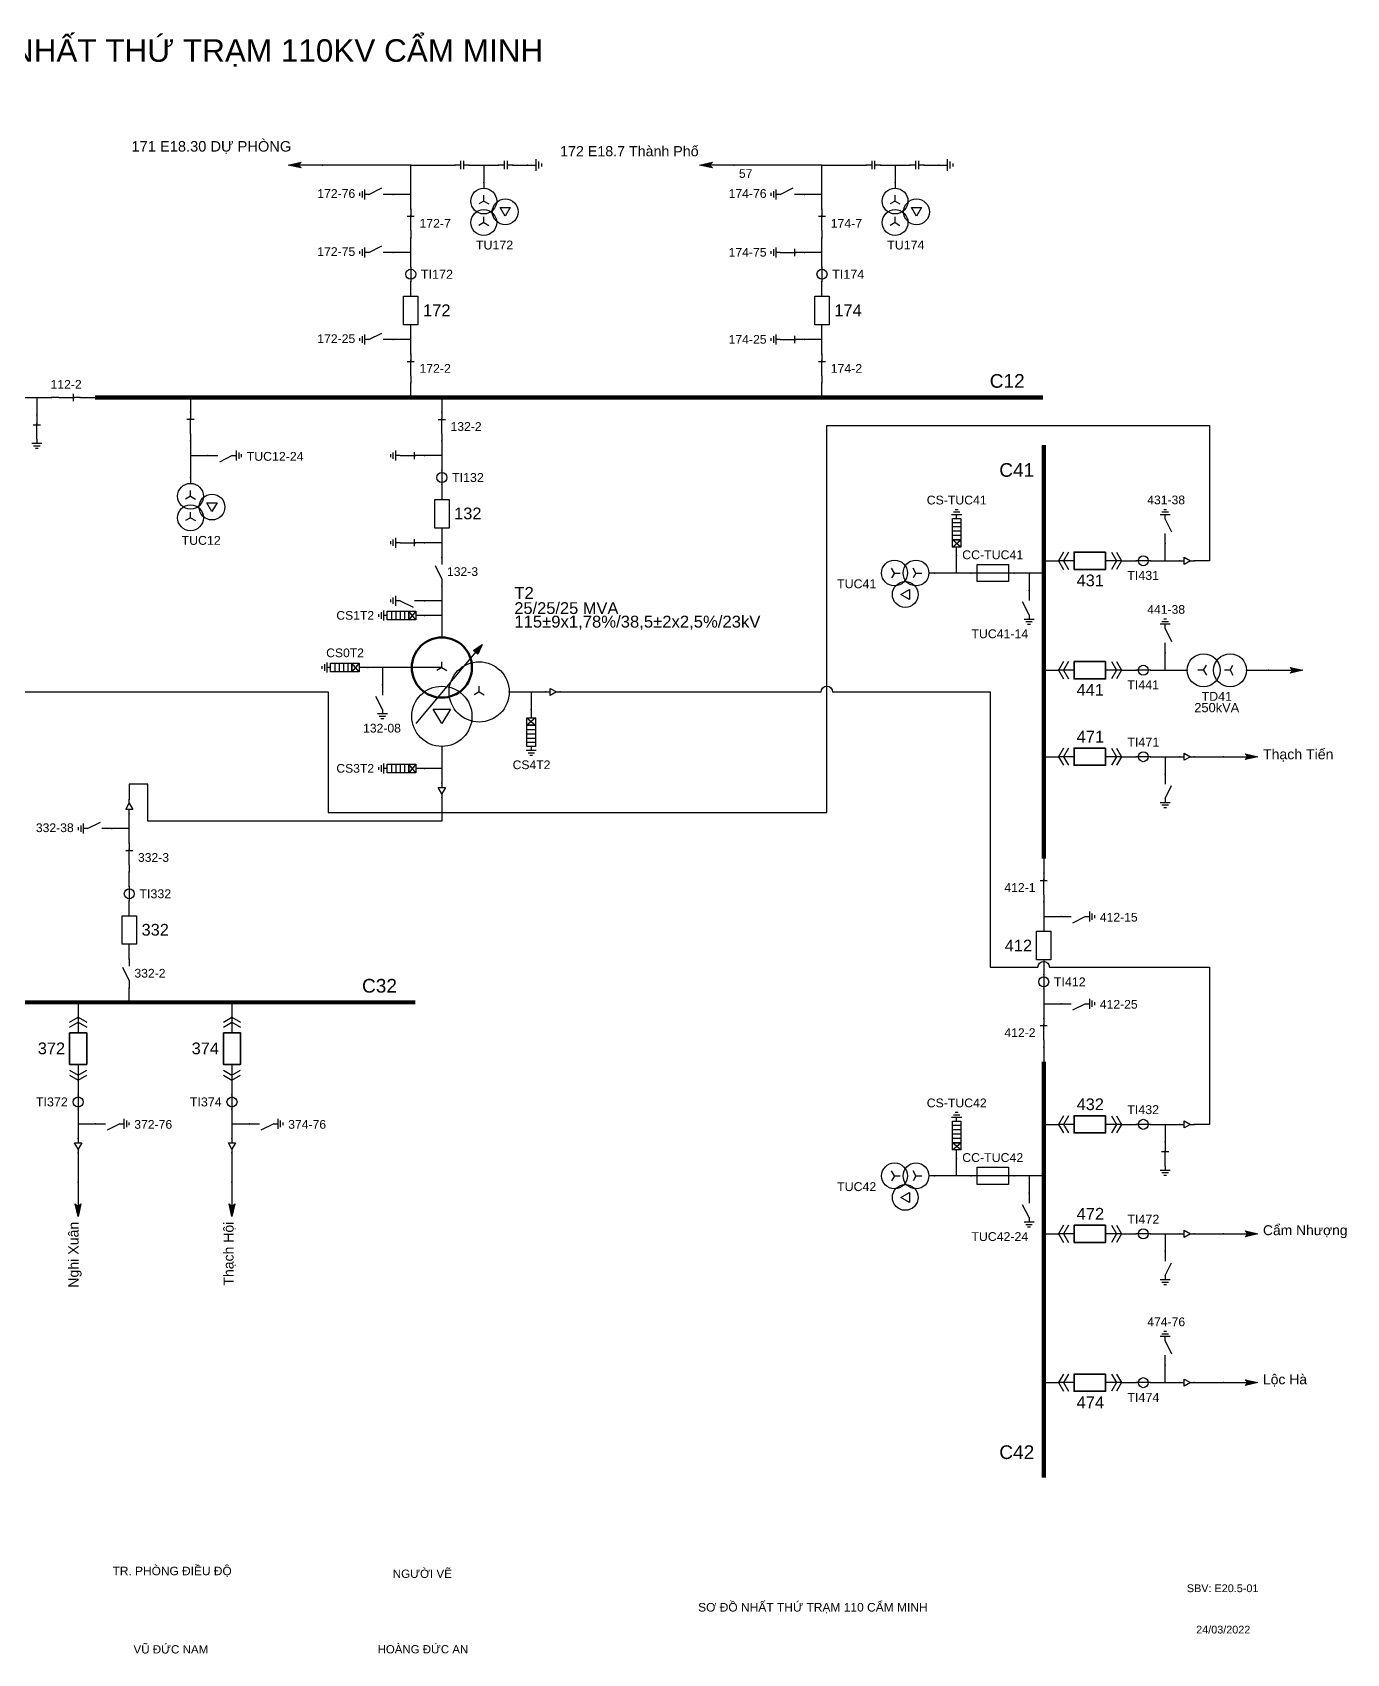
# Model space of a CAD drawing. Header units: millimetres. Extents: x -383 to 412, y 7 to 290.
# Drawn here: x 182.4 to 411.7, y 7.3 to 290 of the extents above; entities that cross this region are included whole.
import ezdxf

# ---------------------------------------------------------------- set-up
doc = ezdxf.new("R2010")
doc.units = ezdxf.units.MM
for name, color, linetype, lineweight in [('BUSBAR_110KV', 1, 'Continuous', 50), ('BUSBAR_22KV', 5, 'Continuous', 50), ('BUSBAR_35KV', 30, 'Continuous', 50), ('GROUND', 3, 'Continuous', 25), ('HV_110KV', 1, 'Continuous', 25), ('MV_22KV', 5, 'Continuous', 25), ('MV_35KV', 30, 'Continuous', 25), ('SLD_OTHER', 7, 'Continuous', 25)]:
    doc.layers.add(name, color=color, linetype=linetype, lineweight=lineweight)
doc.layers.add('SYM_PORTS', color=8, linetype='Continuous', plot=False)
doc.layers.add('TEXT', color=7, linetype='Continuous')
doc.styles.add('SLD_TEXT', font='arial.ttf')

# ---------------------------------------------------------------- blocks, each defined once
blk = doc.blocks.new('SYM_EARTHING_SWITCH_CLOSED')
at = {"lineweight": 25}
for points in [[(0, 3), (0, 1.25)], [(-0.625, 1.25), (0.625, 1.25)], [(0, -1.25), (0, 1.5)], [(-0.875, -2), (0.875, -2)], [(-0.5625, -2.4375), (0.5625, -2.4375)], [(0, -1.25), (0, -2)], [(-0.25, -2.875), (0.25, -2.875)]]:
    blk.add_lwpolyline(points, dxfattribs=at)
at = {"layer": 'SYM_PORTS'}
blk.add_point((0, 3), dxfattribs=at)
blk.add_attdef('DEVICE_CODE', (1.875, 0), '', height=2)
blk = doc.blocks.new('SYM_DISCONNECTOR_CLOSED')
at = {"lineweight": 25}
for points in [[(-0.625, 1.25), (0.625, 1.25)], [(0, 2.5), (0, 1.25)], [(0, -1.25), (0, 1.5)], [(0, -1.25), (0, -2.5)]]:
    blk.add_lwpolyline(points, dxfattribs=at)
at = {"layer": 'SYM_PORTS'}
for p in [(0, 2.5), (0, -2.5)]:
    blk.add_point(p, dxfattribs=at)
blk.add_attdef('DEVICE_CODE', (1.625, -0.5), '', height=2)
blk = doc.blocks.new('SYM_EARTHING_SWITCH_OPEN')
at = {"lineweight": 25}
for points in [[(0, 3), (0, 1.25)], [(0, -1.25), (-1.125, 1)], [(-0.875, -2), (0.875, -2)], [(-0.5625, -2.4375), (0.5625, -2.4375)], [(0, -1.25), (0, -2)], [(-0.25, -2.875), (0.25, -2.875)]]:
    blk.add_lwpolyline(points, dxfattribs=at)
at = {"layer": 'SYM_PORTS'}
blk.add_point((0, 3), dxfattribs=at)
blk.add_attdef('DEVICE_CODE', (1.875, 0), '', height=2)
blk = doc.blocks.new('SYM_CIRCUIT_BREAKER')
at = {"lineweight": 25}
blk.add_lwpolyline([(-1.25, 2.5), (1.25, 2.5), (1.25, -2.5), (-1.25, -2.5)], close=True, dxfattribs=at)
at = {"layer": 'SYM_PORTS'}
for p in [(0, 2.5), (0, -2.5)]:
    blk.add_point(p, dxfattribs=at)
blk.add_attdef('DEVICE_CODE', (2.25, -0.5), '', height=2)
at = {"flags": 1}
blk.add_attdef('RATING', (2.25, -3.5), '', height=2, dxfattribs=at)
blk = doc.blocks.new('SYM_CURRENT_TRANSFORMER')
at = {"lineweight": 25}
blk.add_lwpolyline([(0, 1.25), (0, -1.25)], dxfattribs=at)
blk.add_circle((0, 0), 0.875, dxfattribs=at)
at = {"layer": 'SYM_PORTS'}
for p in [(0, 1.25), (0, -1.25)]:
    blk.add_point(p, dxfattribs=at)
blk.add_attdef('DEVICE_CODE', (1.875, -1.75), '', height=2)
at = {"flags": 1}
blk.add_attdef('RATIO', (1.875, -4.75), '', height=2, dxfattribs=at)
blk = doc.blocks.new('SYM_COUPLING_CAPACITOR')
at = {"lineweight": 25}
for points in [[(-0.75, 0.25), (0.75, 0.25)], [(0, 1.25), (0, 0.25)], [(-0.75, -0.25), (0.75, -0.25)], [(0, -0.25), (0, -1.25)]]:
    blk.add_lwpolyline(points, dxfattribs=at)
at = {"layer": 'SYM_PORTS'}
for p in [(0, 1.25), (0, -1.25)]:
    blk.add_point(p, dxfattribs=at)
blk.add_attdef('DEVICE_CODE', (1.75, -1.75), '', height=2)
blk = doc.blocks.new('SYM_VOLTAGE_TRANSFORMER')
at = {"lineweight": 25}
for points in [[(0, 4.625), (0, 3.625)], [(0, 1.375), (-0.8625, 0.875)], [(0, 1.375), (0, 2.375)], [(0, 1.375), (0.8625, 0.875)], [(0, -2.375), (-0.8625, -2.875)], [(0, -2.375), (0, -1.375)], [(0, -2.375), (0.8625, -2.875)]]:
    blk.add_lwpolyline(points, dxfattribs=at)
blk.add_lwpolyline([(2.875, 0.25), (4.625, 0.25), (3.75, -1.25)], close=True, dxfattribs=at)
for centre in [(0, 1.375), (3.75, -0.5), (0, -2.375)]:
    blk.add_circle(centre, 2.25, dxfattribs=at)
at = {"layer": 'SYM_PORTS'}
blk.add_point((0, 4.625), dxfattribs=at)
blk.add_attdef('DEVICE_CODE', (7, 1.625), '', height=2)
at = {"flags": 1}
blk.add_attdef('RATIO', (7, -1.375), '', height=2, dxfattribs=at)
blk = doc.blocks.new('SYM_GROUND_SYMBOL')
at = {"lineweight": 25}
for points in [[(0, 1.25), (0, -0.25)], [(-1, -0.25), (1, -0.25)], [(-0.625, -0.75), (0.625, -0.75)], [(-0.25, -1.25), (0.25, -1.25)]]:
    blk.add_lwpolyline(points, dxfattribs=at)
at = {"layer": 'SYM_PORTS'}
blk.add_point((0, 1.25), dxfattribs=at)
blk = doc.blocks.new('SYM_LINE_FEEDER_ARROW')
blk.add_hatch(color=7).paths.add_polyline_path([(0, -3), (-0.5, -0.75), (0, -1.25), (0.5, -0.75)])
at = {"lineweight": 25}
blk.add_lwpolyline([(0, 3), (0, -1.25)], dxfattribs=at)
blk.add_lwpolyline([(0, -3), (-0.5, -0.75), (0, -1.25), (0.5, -0.75)], close=True, dxfattribs=at)
at = {"layer": 'SYM_PORTS'}
blk.add_point((0, 3), dxfattribs=at)
blk.add_attdef('LINE_NAME', (1.5, 0), '', height=2)
blk = doc.blocks.new('SYM_DISCONNECTOR_OPEN')
at = {"lineweight": 25}
for points in [[(0, -1.25), (-1.125, 1)], [(0, 2.5), (0, 1.25)], [(0, -1.25), (0, -2.5)]]:
    blk.add_lwpolyline(points, dxfattribs=at)
at = {"layer": 'SYM_PORTS'}
for p in [(0, 2.5), (0, -2.5)]:
    blk.add_point(p, dxfattribs=at)
blk.add_attdef('DEVICE_CODE', (1, -0.5), '', height=2)
blk = doc.blocks.new('SYM_SURGE_ARRESTER')
at = {"lineweight": 25}
for points in [[(0, 4), (0, 2.5)], [(-0.75, 2.5), (0.75, 1.25)], [(0.75, 2.5), (-0.75, 1.25)], [(-0.75, 0.5), (0.75, 0.5)], [(-0.75, -0.25), (0.75, -0.25)], [(-0.75, -1), (0.75, -1)], [(-0.75, -1.75), (0.75, -1.75)], [(0, -2.5), (0, -3.125)], [(-0.875, -3.125), (0.875, -3.125)], [(-0.5625, -3.5625), (0.5625, -3.5625)], [(-0.25, -4), (0.25, -4)]]:
    blk.add_lwpolyline(points, dxfattribs=at)
for points in [[(-0.75, 2.5), (0.75, 2.5), (0.75, 1.25), (-0.75, 1.25)], [(-0.75, 1.25), (0.75, 1.25), (0.75, -2.5), (-0.75, -2.5)]]:
    blk.add_lwpolyline(points, close=True, dxfattribs=at)
at = {"layer": 'SYM_PORTS'}
blk.add_point((0, 4), dxfattribs=at)
blk.add_attdef('DEVICE_CODE', (1.875, 1), '', height=2)
blk = doc.blocks.new('SYM_TRANSFORMER_3W')
blk.add_hatch(color=7).paths.add_polyline_path([(3.75, 8.25), (3.0125, 6.575), (2.2375, 7.225)])
at = {"lineweight": 25}
for points in [[(-7.75, -5.5), (3.0125, 7.35)], [(-3.25, 4.25), (-8.5, 4.25)], [(-3.25, 4.25), (-4.1125, 3.75)], [(-3.25, 4.25), (-3.25, 5.25)], [(-3.25, 4.25), (-2.3875, 3.75)], [(3.25, 0), (2.3875, -0.5)], [(3.25, 0), (3.25, 1)], [(3.25, 0), (4.1125, -0.5)]]:
    blk.add_lwpolyline(points, dxfattribs=at)
for points in [[(3.75, 8.25), (3.0125, 6.575), (2.2375, 7.225)], [(-4.75, -3), (-1.75, -3), (-3.25, -5.5)]]:
    blk.add_lwpolyline(points, close=True, dxfattribs=at)
at = {"lineweight": 50}
blk.add_circle((-3.25, 4.25), 5.25, dxfattribs=at)
at = {"lineweight": 25}
for centre in [(3.25, 0), (-3.25, -4.25)]:
    blk.add_circle(centre, 5.25, dxfattribs=at)
at = {"layer": 'SYM_PORTS'}
for p in [(-3.25, 9.5), (-8.5, 4.25), (8.5, 0), (-3.25, -9.5)]:
    blk.add_point(p, dxfattribs=at)
blk.add_attdef('DEVICE_CODE', (9.5, 6.5), '', height=2)
at = {"flags": 1}
for tag, p in [('POWER', (9.5, 3.5)), ('VOLTAGE_RATIO', (9.5, 0.5))]:
    blk.add_attdef(tag, p, '', height=2, dxfattribs=at)
blk = doc.blocks.new('SYM_CABLE_TERMINATION')
at = {"lineweight": 25}
blk.add_lwpolyline([(-0.625, 0.5), (0.625, 0.5), (0, -0.625)], close=True, dxfattribs=at)
for points in [[(0, 1.25), (0, 0.5)], [(0, -0.625), (0, -1.25)]]:
    blk.add_lwpolyline(points, dxfattribs=at)
at = {"layer": 'SYM_PORTS'}
for p in [(0, 1.25), (0, -1.25)]:
    blk.add_point(p, dxfattribs=at)
blk = doc.blocks.new('SYM_DRAWOUT_BREAKER')
at = {"lineweight": 25}
for points in [[(-1.5, 4.625), (0, 5.5), (1.5, 4.625)], [(-1.5, 3.75), (0, 4.625), (1.5, 3.75)], [(0, 5.5), (0, 2.75)], [(0, -2.75), (0, -5.5)], [(-1.5, -3.75), (0, -4.625), (1.5, -3.75)], [(-1.5, -4.625), (0, -5.5), (1.5, -4.625)]]:
    blk.add_lwpolyline(points, dxfattribs=at)
at = {"lineweight": 35}
blk.add_lwpolyline([(-1.5, 2.75), (1.5, 2.75), (1.5, -2.75), (-1.5, -2.75)], close=True, dxfattribs=at)
at = {"layer": 'SYM_PORTS'}
for p in [(0, 5.5), (0, -5.5)]:
    blk.add_point(p, dxfattribs=at)
blk.add_attdef('DEVICE_CODE', (2.5, 2.5), '', height=2)
at = {"flags": 1}
blk.add_attdef('RATING', (2.5, -0.5), '', height=2, dxfattribs=at)
blk = doc.blocks.new('SYM_TRANSFORMER_2W')
at = {"lineweight": 25}
for points in [[(0, 2.3125), (0, 3.3125)], [(0, 2.3125), (-0.8625, 1.8125)], [(0, 2.3125), (0.8625, 1.8125)], [(0, -2.3125), (-0.8625, -2.8125)], [(0, -2.3125), (0, -1.3125)], [(0, -2.3125), (0.8625, -2.8125)]]:
    blk.add_lwpolyline(points, dxfattribs=at)
for centre in [(0, 2.3125), (0, -2.3125)]:
    blk.add_circle(centre, 2.875, dxfattribs=at)
at = {"layer": 'SYM_PORTS'}
for p in [(0, 5.1875), (0, -5.1875)]:
    blk.add_point(p, dxfattribs=at)
blk.add_attdef('DEVICE_CODE', (3.875, 2.1875), '', height=2)
at = {"flags": 1}
for tag, p in [('POWER', (3.875, -0.8125)), ('VOLTAGE_RATIO', (3.875, -3.8125))]:
    blk.add_attdef(tag, p, '', height=2, dxfattribs=at)
blk = doc.blocks.new('SYM_FUSE_DISCONNECTOR')
at = {"lineweight": 25}
blk.add_lwpolyline([(0, 3.75), (0, -3.75)], dxfattribs=at)
blk.add_lwpolyline([(-1.5, 2.75), (1.5, 2.75), (1.5, -2.75), (-1.5, -2.75)], close=True, dxfattribs=at)
at = {"layer": 'SYM_PORTS'}
for p in [(0, 3.75), (0, -3.75)]:
    blk.add_point(p, dxfattribs=at)
blk.add_attdef('DEVICE_CODE', (2.5, 0.75), '', height=2)
at = {"flags": 1}
blk.add_attdef('RATING', (2.5, -2.25), '', height=2, dxfattribs=at)

msp = doc.modelspace()

# ---------------------------------------------------------------- linework, layer by layer
at = {"layer": 'BUSBAR_110KV', "const_width": 0.749}
msp.add_lwpolyline([(193.28, 226.36), (358.73, 226.36)], dxfattribs=at)
at = {"layer": 'BUSBAR_22KV', "const_width": 0.749}
for points in [[(358.85, 218.11), (358.85, 145.94)], [(358.85, 110.5), (358.85, 37.94)]]:
    msp.add_lwpolyline(points, dxfattribs=at)
at = {"layer": 'BUSBAR_35KV', "const_width": 0.749}
msp.add_lwpolyline([(176.59, 120.86), (249.19, 120.86)], dxfattribs=at)
at = {"layer": 'GROUND'}
for points in [[(266.2, 266.92), (268.77, 266.92)], [(337.98, 266.92), (340.54, 266.92)]]:
    msp.add_lwpolyline(points, dxfattribs=at)
at = {"layer": 'HV_110KV'}
for points in [[(248.39, 266.92), (233.01, 266.92)], [(248.39, 261.8), (248.39, 266.92)], [(248.39, 266.92), (256.08, 266.92)], [(258.58, 266.92), (261.14, 266.92)], [(261.14, 266.92), (261.14, 263.89)], [(261.14, 266.92), (263.7, 266.92)], [(320.16, 266.92), (304.78, 266.92)], [(320.16, 261.8), (320.16, 266.92)], [(320.16, 266.92), (327.85, 266.92)], [(330.35, 266.92), (332.91, 266.92)], [(332.91, 266.92), (332.91, 263.89)], [(332.91, 266.92), (335.48, 266.92)], [(248.39, 261.8), (245.35, 261.8)], [(248.39, 259.23), (248.39, 261.8)], [(320.16, 261.8), (317.13, 261.8)], [(320.16, 259.23), (320.16, 261.8)], [(248.39, 251.67), (248.39, 254.23)], [(320.16, 251.67), (320.16, 254.23)], [(248.39, 251.67), (245.35, 251.67)], [(248.39, 249.11), (248.39, 251.67)], [(320.16, 251.67), (317.13, 251.67)], [(320.16, 249.11), (320.16, 251.67)], [(248.39, 244.05), (248.39, 246.61)], [(320.16, 244.05), (320.16, 246.61)], [(248.39, 236.48), (248.39, 239.05)], [(320.16, 236.48), (320.16, 239.05)], [(248.39, 236.48), (245.35, 236.48)], [(248.39, 233.92), (248.39, 236.48)], [(320.16, 236.48), (317.13, 236.48)], [(320.16, 233.92), (320.16, 236.48)], [(180.59, 226.36), (183.15, 226.36)], [(183.15, 226.36), (183.15, 223.32)], [(183.15, 226.36), (185.71, 226.36)], [(190.71, 226.36), (193.28, 226.36)], [(209.96, 226.36), (209.96, 223.79)], [(248.39, 226.36), (248.39, 228.92)], [(253.83, 226.36), (253.83, 223.79)], [(320.16, 226.36), (320.16, 228.92)], [(209.96, 218.79), (209.96, 216.23)], [(253.83, 218.79), (253.83, 216.23)], [(209.96, 216.23), (213, 216.23)], [(209.96, 216.23), (209.96, 212.39)], [(253.83, 216.23), (250.79, 216.23)], [(253.83, 216.23), (253.83, 213.67)], [(253.83, 211.17), (253.83, 208.6)], [(253.83, 201.04), (250.79, 201.04)], [(253.83, 203.6), (253.83, 201.04)], [(253.83, 201.04), (253.83, 198.48)], [(253.83, 193.48), (253.83, 190.91)], [(253.83, 190.91), (250.79, 190.91)], [(253.83, 190.91), (253.83, 188.35)], [(253.83, 188.35), (250.79, 188.35)], [(253.83, 188.35), (253.83, 184.51)], [(243.45, 179.26), (240.89, 179.26)], [(248.58, 179.26), (243.45, 179.26)], [(243.45, 179.26), (243.45, 176.22)]]:
    msp.add_lwpolyline(points, dxfattribs=at)
at = {"layer": 'MV_22KV'}
for points in [[(129.61, 175.01), (132.31, 175.01), (234, 175.01), (234, 153.99), (321, 153.99), (321, 221.49), (387.8, 221.49), (387.8, 197.89), (385.1, 197.89)], [(380.04, 197.89), (380.04, 200.92)], [(343.66, 195.75), (343.66, 198.78)], [(343.66, 195.75), (339.81, 195.75)], [(346.22, 195.75), (343.66, 195.75)], [(356.29, 195.75), (353.72, 195.75)], [(358.85, 195.75), (356.29, 195.75)], [(356.29, 195.75), (356.29, 192.71)], [(358.85, 197.89), (361.41, 197.89)], [(372.41, 197.89), (374.98, 197.89)], [(377.48, 197.89), (380.04, 197.89)], [(380.04, 197.89), (382.6, 197.89)], [(380.04, 178.79), (380.04, 181.82)], [(358.85, 178.79), (361.41, 178.79)], [(372.41, 178.79), (374.98, 178.79)], [(377.48, 178.79), (380.04, 178.79)], [(380.04, 178.79), (383.88, 178.79)], [(265.58, 175.01), (269.42, 175.01)], [(269.42, 175.01), (269.42, 171.97)], [(269.42, 175.01), (271.98, 175.01)], [(358.85, 163.71), (361.41, 163.71)], [(372.41, 163.71), (374.98, 163.71)], [(377.48, 163.71), (380.04, 163.71)], [(380.04, 163.71), (380.04, 160.68)], [(380.04, 163.71), (382.6, 163.71)], [(385.1, 163.71), (390.23, 163.71)], [(358.85, 145.94), (358.85, 143.38)], [(358.85, 138.38), (358.85, 135.81)], [(358.85, 135.81), (361.88, 135.81)], [(358.85, 135.81), (358.85, 133.25)], [(358.85, 128.25), (358.85, 125.69)], [(358.85, 123.19), (358.85, 120.62)], [(358.85, 120.62), (361.88, 120.62)], [(358.85, 120.62), (358.85, 118.06)], [(358.85, 113.06), (358.85, 110.5)], [(358.85, 99.58), (361.41, 99.58)], [(372.41, 99.58), (374.98, 99.58)], [(377.48, 99.58), (380.04, 99.58)], [(380.04, 99.58), (380.04, 96.54)], [(380.04, 99.58), (382.6, 99.58)], [(343.66, 90.59), (343.66, 93.63)], [(343.66, 90.59), (339.81, 90.59)], [(346.22, 90.59), (343.66, 90.59)], [(356.29, 90.59), (353.72, 90.59)], [(358.85, 90.59), (356.29, 90.59)], [(356.29, 90.59), (356.29, 87.56)], [(358.85, 80.48), (361.41, 80.48)], [(372.41, 80.48), (374.98, 80.48)], [(377.48, 80.48), (380.04, 80.48)], [(380.04, 80.48), (380.04, 77.44)], [(380.04, 80.48), (382.6, 80.48)], [(385.1, 80.48), (390.23, 80.48)], [(380.04, 54.52), (380.04, 57.55)], [(358.85, 54.52), (361.41, 54.52)], [(372.41, 54.52), (374.98, 54.52)], [(377.48, 54.52), (380.04, 54.52)], [(380.04, 54.52), (382.6, 54.52)], [(385.1, 54.52), (390.23, 54.52)]]:
    msp.add_lwpolyline(points, dxfattribs=at)
msp.add_lwpolyline([(274.48, 175.01), (277.18, 175.01), (320, 175.01, -1), (322, 175.01), (349.5, 175.01), (349.5, 126.99), (357.85, 126.99, -1), (359.85, 126.99), (387.8, 126.99), (387.8, 99.58), (385.1, 99.58)], format="xyb", dxfattribs=at)
at = {"layer": 'MV_35KV'}
for points in [[(253.83, 165.51), (253.83, 161.66)], [(253.83, 161.66), (250.79, 161.66)], [(253.83, 161.66), (253.83, 159.1)], [(253.83, 156.6), (253.83, 153.9), (253.83, 152.49), (202.5, 152.49), (202.5, 158.93), (199.28, 158.93), (199.28, 156.23)], [(199.28, 151.17), (199.28, 153.73)], [(199.28, 151.17), (196.24, 151.17)], [(199.28, 148.61), (199.28, 151.17)], [(199.28, 141.05), (199.28, 143.61)], [(199.28, 135.98), (199.28, 138.55)], [(199.28, 128.42), (199.28, 130.98)], [(199.28, 120.86), (199.28, 123.42)], [(190.35, 120.86), (190.35, 118.29)], [(217.2, 120.86), (217.2, 118.29)], [(190.35, 107.29), (190.35, 104.73)], [(217.2, 107.29), (217.2, 104.73)], [(190.35, 102.23), (190.35, 99.67)], [(217.2, 102.23), (217.2, 99.67)], [(190.35, 99.67), (193.39, 99.67)], [(190.35, 99.67), (190.35, 97.1)], [(217.2, 99.67), (220.24, 99.67)], [(217.2, 99.67), (217.2, 97.1)], [(190.35, 94.6), (190.35, 89.48)], [(217.2, 94.6), (217.2, 89.48)]]:
    msp.add_lwpolyline(points, dxfattribs=at)
at = {"layer": 'SLD_OTHER'}
msp.add_lwpolyline([(394.26, 178.79), (398.1, 178.79)], dxfattribs=at)

# ---------------------------------------------------------------- block references
at = {"layer": 'GROUND'}
for name, p, rotation in [('SYM_COUPLING_CAPACITOR', (264.95, 266.92), 270), ('SYM_GROUND_SYMBOL', (270.02, 266.92), 90), ('SYM_COUPLING_CAPACITOR', (336.73, 266.92), 270), ('SYM_GROUND_SYMBOL', (341.79, 266.92), 90)]:
    msp.add_blockref(name, p, dxfattribs=dict(at, rotation=rotation))
at = {"layer": 'HV_110KV', "rotation": 270}
for name, p in [('SYM_LINE_FEEDER_ARROW', (230.01, 266.92)), ('SYM_COUPLING_CAPACITOR', (257.33, 266.92)), ('SYM_LINE_FEEDER_ARROW', (301.78, 266.92)), ('SYM_COUPLING_CAPACITOR', (329.1, 266.92))]:
    msp.add_blockref(name, p, dxfattribs=at)
at = {"layer": 'HV_110KV'}
ref = msp.add_blockref('SYM_VOLTAGE_TRANSFORMER', (261.14, 259.26), dxfattribs=at)
ref.add_attrib('DEVICE_CODE', 'TU172', (259.77, 252.19), dxfattribs={"layer": 'TEXT', "height": 1.55, "style": 'SLD_TEXT'})
ref = msp.add_blockref('SYM_VOLTAGE_TRANSFORMER', (332.91, 259.26), dxfattribs=at)
ref.add_attrib('DEVICE_CODE', 'TU174', (331.54, 252.19), dxfattribs={"layer": 'TEXT', "height": 1.55, "style": 'SLD_TEXT'})
ref = msp.add_blockref('SYM_EARTHING_SWITCH_OPEN', (242.35, 261.8), dxfattribs=dict(at, rotation=270))
ref.add_attrib('DEVICE_CODE', '172-76', (232.09, 261.19), dxfattribs={"layer": 'TEXT', "height": 1.521, "style": 'SLD_TEXT'})
ref = msp.add_blockref('SYM_EARTHING_SWITCH_OPEN', (314.13, 261.8), dxfattribs=dict(at, rotation=270))
ref.add_attrib('DEVICE_CODE', '174-76', (303.87, 261.19), dxfattribs={"layer": 'TEXT', "height": 1.521, "style": 'SLD_TEXT'})
ref = msp.add_blockref('SYM_DISCONNECTOR_CLOSED', (248.39, 256.73), dxfattribs=at)
ref.add_attrib('DEVICE_CODE', '172-7', (249.91, 255.98), dxfattribs={"layer": 'TEXT', "height": 1.535, "style": 'SLD_TEXT'})
ref = msp.add_blockref('SYM_DISCONNECTOR_CLOSED', (320.16, 256.73), dxfattribs=at)
ref.add_attrib('DEVICE_CODE', '174-7', (321.68, 255.98), dxfattribs={"layer": 'TEXT', "height": 1.535, "style": 'SLD_TEXT'})
ref = msp.add_blockref('SYM_EARTHING_SWITCH_OPEN', (242.35, 251.67), dxfattribs=dict(at, rotation=270))
ref.add_attrib('DEVICE_CODE', '172-75', (232.09, 251.06), dxfattribs={"layer": 'TEXT', "height": 1.521, "style": 'SLD_TEXT'})
ref = msp.add_blockref('SYM_EARTHING_SWITCH_CLOSED', (314.13, 251.67), dxfattribs=dict(at, rotation=270))
ref.add_attrib('DEVICE_CODE', '174-75', (303.87, 250.94), dxfattribs={"layer": 'TEXT', "height": 1.521, "style": 'SLD_TEXT'})
ref = msp.add_blockref('SYM_CURRENT_TRANSFORMER', (248.39, 247.86), dxfattribs=at)
ref.add_attrib('DEVICE_CODE', 'TI172', (250.16, 247.07), dxfattribs={"layer": 'TEXT', "height": 1.571, "style": 'SLD_TEXT'})
ref = msp.add_blockref('SYM_CURRENT_TRANSFORMER', (320.16, 247.86), dxfattribs=at)
ref.add_attrib('DEVICE_CODE', 'TI174', (321.93, 247.07), dxfattribs={"layer": 'TEXT', "height": 1.571, "style": 'SLD_TEXT'})
ref = msp.add_blockref('SYM_CIRCUIT_BREAKER', (248.39, 241.55), dxfattribs=at)
ref.add_attrib('DEVICE_CODE', '172', (250.53, 240.54), dxfattribs={"layer": 'TEXT', "height": 2.063, "style": 'SLD_TEXT'})
ref = msp.add_blockref('SYM_CIRCUIT_BREAKER', (320.16, 241.55), dxfattribs=at)
ref.add_attrib('DEVICE_CODE', '174', (322.3, 240.54), dxfattribs={"layer": 'TEXT', "height": 2.063, "style": 'SLD_TEXT'})
ref = msp.add_blockref('SYM_EARTHING_SWITCH_OPEN', (242.35, 236.48), dxfattribs=dict(at, rotation=270))
ref.add_attrib('DEVICE_CODE', '172-25', (232.09, 235.87), dxfattribs={"layer": 'TEXT', "height": 1.521, "style": 'SLD_TEXT'})
ref = msp.add_blockref('SYM_EARTHING_SWITCH_CLOSED', (314.13, 236.48), dxfattribs=dict(at, rotation=270))
ref.add_attrib('DEVICE_CODE', '174-25', (303.87, 235.75), dxfattribs={"layer": 'TEXT', "height": 1.521, "style": 'SLD_TEXT'})
ref = msp.add_blockref('SYM_DISCONNECTOR_CLOSED', (248.39, 231.42), dxfattribs=at)
ref.add_attrib('DEVICE_CODE', '172-2', (249.91, 230.67), dxfattribs={"layer": 'TEXT', "height": 1.535, "style": 'SLD_TEXT'})
ref = msp.add_blockref('SYM_DISCONNECTOR_CLOSED', (320.16, 231.42), dxfattribs=at)
ref.add_attrib('DEVICE_CODE', '174-2', (321.68, 230.67), dxfattribs={"layer": 'TEXT', "height": 1.535, "style": 'SLD_TEXT'})
ref = msp.add_blockref('SYM_DISCONNECTOR_CLOSED', (188.21, 226.36), dxfattribs=dict(at, rotation=270))
ref.add_attrib('DEVICE_CODE', '112-2', (185.54, 227.9), dxfattribs={"layer": 'TEXT', "height": 1.519, "style": 'SLD_TEXT'})
ref = msp.add_blockref('SYM_DISCONNECTOR_CLOSED', (209.96, 221.29), dxfattribs=dict(at, xscale=-1))
ref.add_attrib('DEVICE_CODE', 'TUC12-2', (199.66, 220.52), dxfattribs={"layer": 'TEXT', "extrusion": (0, 0, -1), "height": 1.543, "style": 'SLD_TEXT'})
ref = msp.add_blockref('SYM_DISCONNECTOR_CLOSED', (253.83, 221.29), dxfattribs=at)
ref.add_attrib('DEVICE_CODE', '132-2', (255.34, 220.55), dxfattribs={"layer": 'TEXT', "height": 1.519, "style": 'SLD_TEXT'})
ref = msp.add_blockref('SYM_EARTHING_SWITCH_CLOSED', (183.15, 220.32), dxfattribs=dict(at, xscale=-1))
ref.add_attrib('DEVICE_CODE', '112-25', (186.39, 215.03), dxfattribs={"layer": 'TEXT', "extrusion": (0, 0, -1), "height": 1.517, "style": 'SLD_TEXT'})
ref = msp.add_blockref('SYM_EARTHING_SWITCH_CLOSED', (247.79, 216.23), dxfattribs=dict(at, xscale=-1, rotation=270))
ref.add_attrib('DEVICE_CODE', '132-25', (237.53, 215.49), dxfattribs={"layer": 'TEXT', "extrusion": (0, 0, -1), "height": 1.517, "style": 'SLD_TEXT'})
ref = msp.add_blockref('SYM_EARTHING_SWITCH_OPEN', (216, 216.23), dxfattribs=dict(at, rotation=90))
ref.add_attrib('DEVICE_CODE', 'TUC12-24', (219.77, 215.33), dxfattribs={"layer": 'TEXT', "height": 1.539, "style": 'SLD_TEXT'})
ref = msp.add_blockref('SYM_VOLTAGE_TRANSFORMER', (209.96, 207.76), dxfattribs=at)
ref.add_attrib('DEVICE_CODE', 'TUC12', (208.4, 200.67), dxfattribs={"layer": 'TEXT', "height": 1.545, "style": 'SLD_TEXT'})
ref = msp.add_blockref('SYM_CURRENT_TRANSFORMER', (253.83, 212.42), dxfattribs=at)
ref.add_attrib('DEVICE_CODE', 'TI132', (255.59, 211.64), dxfattribs={"layer": 'TEXT', "height": 1.555, "style": 'SLD_TEXT'})
ref = msp.add_blockref('SYM_CIRCUIT_BREAKER', (253.83, 206.1), dxfattribs=at)
ref.add_attrib('DEVICE_CODE', '132', (255.97, 205.12), dxfattribs={"layer": 'TEXT', "height": 2.045, "style": 'SLD_TEXT'})
ref = msp.add_blockref('SYM_EARTHING_SWITCH_CLOSED', (247.79, 201.04), dxfattribs=dict(at, xscale=-1, rotation=270))
ref.add_attrib('DEVICE_CODE', '132-35', (237.53, 200.3), dxfattribs={"layer": 'TEXT', "extrusion": (0, 0, -1), "height": 1.517, "style": 'SLD_TEXT'})
ref = msp.add_blockref('SYM_DISCONNECTOR_OPEN', (253.83, 195.98), dxfattribs=at)
ref.add_attrib('DEVICE_CODE', '132-3', (254.72, 195.24), dxfattribs={"layer": 'TEXT', "height": 1.519, "style": 'SLD_TEXT'})
ref = msp.add_blockref('SYM_TRANSFORMER_3W', (257.08, 175.01), dxfattribs=at)
ref.add_attrib('DEVICE_CODE', 'T2', (266.47, 191.24), dxfattribs={"layer": 'TEXT', "height": 2.081, "style": 'SLD_TEXT'})
ref = msp.add_blockref('SYM_EARTHING_SWITCH_OPEN', (247.79, 190.91), dxfattribs=dict(at, xscale=-1, rotation=270))
ref.add_attrib('DEVICE_CODE', '132-38', (237.53, 190.05), dxfattribs={"layer": 'TEXT', "extrusion": (0, 0, -1), "height": 1.517, "style": 'SLD_TEXT'})
ref = msp.add_blockref('SYM_SURGE_ARRESTER', (246.79, 188.35), dxfattribs=dict(at, rotation=270))
ref.add_attrib('DEVICE_CODE', 'CS1T2', (235.41, 187.6), dxfattribs={"layer": 'TEXT', "height": 1.515, "style": 'SLD_TEXT'})
ref = msp.add_blockref('SYM_SURGE_ARRESTER', (236.89, 179.26), dxfattribs=dict(at, rotation=270))
ref.add_attrib('DEVICE_CODE', 'CS0T2', (233.64, 181.07), dxfattribs={"layer": 'TEXT', "height": 1.515, "style": 'SLD_TEXT'})
ref = msp.add_blockref('SYM_EARTHING_SWITCH_OPEN', (243.45, 173.22), dxfattribs=at)
ref.add_attrib('DEVICE_CODE', '132-08', (240.08, 167.93), dxfattribs={"layer": 'TEXT', "height": 1.517, "style": 'SLD_TEXT'})
at = {"layer": 'MV_22KV'}
ref = msp.add_blockref('SYM_SURGE_ARRESTER', (343.66, 202.78), dxfattribs=dict(at, rotation=180))
ref.add_attrib('DEVICE_CODE', 'CS-TUC41', (338.44, 207.71), dxfattribs={"layer": 'TEXT', "height": 1.532, "style": 'SLD_TEXT'})
ref = msp.add_blockref('SYM_EARTHING_SWITCH_OPEN', (380.04, 203.92), dxfattribs=dict(at, rotation=180))
ref.add_attrib('DEVICE_CODE', '431-38', (376.92, 207.74), dxfattribs={"layer": 'TEXT', "height": 1.517, "style": 'SLD_TEXT'})
ref = msp.add_blockref('SYM_VOLTAGE_TRANSFORMER', (335.19, 195.75), dxfattribs=dict(at, rotation=270))
ref.add_attrib('DEVICE_CODE', 'TUC41', (322.8, 193.1), dxfattribs={"layer": 'TEXT', "height": 1.545, "style": 'SLD_TEXT'})
ref = msp.add_blockref('SYM_FUSE_DISCONNECTOR', (349.97, 195.75), dxfattribs=dict(at, rotation=270))
ref.add_attrib('DEVICE_CODE', 'CC-TUC41', (344.63, 198.16), dxfattribs={"layer": 'TEXT', "height": 1.542, "style": 'SLD_TEXT'})
ref = msp.add_blockref('SYM_DRAWOUT_BREAKER', (366.91, 197.89), dxfattribs=dict(at, rotation=270))
ref.add_attrib('DEVICE_CODE', '431', (364.59, 193.44), dxfattribs={"layer": 'TEXT', "height": 2.045, "style": 'SLD_TEXT'})
ref = msp.add_blockref('SYM_CURRENT_TRANSFORMER', (376.23, 197.89), dxfattribs=dict(at, rotation=270))
ref.add_attrib('DEVICE_CODE', 'TI431', (373.43, 194.56), dxfattribs={"layer": 'TEXT', "height": 1.555, "style": 'SLD_TEXT'})
at = {"layer": 'MV_22KV', "rotation": 90}
for name, p in [('SYM_CABLE_TERMINATION', (383.85, 197.89)), ('SYM_CABLE_TERMINATION', (273.23, 175.01)), ('SYM_CABLE_TERMINATION', (383.85, 163.71)), ('SYM_LINE_FEEDER_ARROW', (393.23, 163.71)), ('SYM_CABLE_TERMINATION', (383.85, 99.58)), ('SYM_CABLE_TERMINATION', (383.85, 80.48)), ('SYM_LINE_FEEDER_ARROW', (393.23, 80.48)), ('SYM_CABLE_TERMINATION', (383.85, 54.52)), ('SYM_LINE_FEEDER_ARROW', (393.23, 54.52))]:
    msp.add_blockref(name, p, dxfattribs=at)
at = {"layer": 'MV_22KV'}
ref = msp.add_blockref('SYM_EARTHING_SWITCH_OPEN', (356.29, 189.71), dxfattribs=at)
ref.add_attrib('DEVICE_CODE', 'TUC41-14', (346.23, 184.38), dxfattribs={"layer": 'TEXT', "height": 1.539, "style": 'SLD_TEXT'})
ref = msp.add_blockref('SYM_EARTHING_SWITCH_OPEN', (380.04, 184.82), dxfattribs=dict(at, rotation=180))
ref.add_attrib('DEVICE_CODE', '441-38', (376.92, 188.64), dxfattribs={"layer": 'TEXT', "height": 1.517, "style": 'SLD_TEXT'})
ref = msp.add_blockref('SYM_TRANSFORMER_2W', (389.07, 178.79), dxfattribs=dict(at, rotation=90))
ref.add_attrib('DEVICE_CODE', 'TD41', (386.4, 173.46), dxfattribs={"layer": 'TEXT', "height": 1.554, "style": 'SLD_TEXT'})
ref = msp.add_blockref('SYM_DRAWOUT_BREAKER', (366.91, 178.79), dxfattribs=dict(at, rotation=270))
ref.add_attrib('DEVICE_CODE', '441', (364.59, 174.34), dxfattribs={"layer": 'TEXT', "height": 2.041, "style": 'SLD_TEXT'})
ref = msp.add_blockref('SYM_CURRENT_TRANSFORMER', (376.23, 178.79), dxfattribs=dict(at, rotation=270))
ref.add_attrib('DEVICE_CODE', 'TI441', (373.43, 175.46), dxfattribs={"layer": 'TEXT', "height": 1.555, "style": 'SLD_TEXT'})
ref = msp.add_blockref('SYM_SURGE_ARRESTER', (269.42, 167.97), dxfattribs=at)
ref.add_attrib('DEVICE_CODE', 'CS4T2', (266.18, 161.54), dxfattribs={"layer": 'TEXT', "height": 1.515, "style": 'SLD_TEXT'})
ref = msp.add_blockref('SYM_DRAWOUT_BREAKER', (366.91, 163.71), dxfattribs=dict(at, rotation=270))
ref.add_attrib('DEVICE_CODE', '471', (364.59, 166.17), dxfattribs={"layer": 'TEXT', "height": 2.063, "style": 'SLD_TEXT'})
ref = msp.add_blockref('SYM_CURRENT_TRANSFORMER', (376.23, 163.71), dxfattribs=dict(at, rotation=270))
ref.add_attrib('DEVICE_CODE', 'TI471', (373.43, 165.48), dxfattribs={"layer": 'TEXT', "height": 1.571, "style": 'SLD_TEXT'})
at = {"layer": 'MV_22KV', "xscale": -1}
for name, p in [('SYM_EARTHING_SWITCH_OPEN', (380.04, 157.68)), ('SYM_EARTHING_SWITCH_CLOSED', (380.04, 93.54)), ('SYM_EARTHING_SWITCH_OPEN', (380.04, 74.44))]:
    msp.add_blockref(name, p, dxfattribs=at)
at = {"layer": 'MV_22KV'}
ref = msp.add_blockref('SYM_DISCONNECTOR_CLOSED', (358.85, 140.88), dxfattribs=at)
ref.add_attrib('DEVICE_CODE', '412-1', (351.99, 140.13), dxfattribs={"layer": 'TEXT', "height": 1.52, "style": 'SLD_TEXT'})
ref = msp.add_blockref('SYM_EARTHING_SWITCH_OPEN', (364.88, 135.81), dxfattribs=dict(at, rotation=90))
ref.add_attrib('DEVICE_CODE', '412-15', (368.65, 134.95), dxfattribs={"layer": 'TEXT', "height": 1.517, "style": 'SLD_TEXT'})
ref = msp.add_blockref('SYM_CIRCUIT_BREAKER', (358.85, 130.75), dxfattribs=at)
ref.add_attrib('DEVICE_CODE', '412', (352.06, 129.75), dxfattribs={"layer": 'TEXT', "height": 2.041, "style": 'SLD_TEXT'})
ref = msp.add_blockref('SYM_CURRENT_TRANSFORMER', (358.85, 124.44), dxfattribs=at)
ref.add_attrib('DEVICE_CODE', 'TI412', (360.62, 123.65), dxfattribs={"layer": 'TEXT', "height": 1.555, "style": 'SLD_TEXT'})
ref = msp.add_blockref('SYM_EARTHING_SWITCH_OPEN', (364.88, 120.62), dxfattribs=dict(at, rotation=90))
ref.add_attrib('DEVICE_CODE', '412-25', (368.65, 119.76), dxfattribs={"layer": 'TEXT', "height": 1.517, "style": 'SLD_TEXT'})
ref = msp.add_blockref('SYM_DISCONNECTOR_CLOSED', (358.85, 115.56), dxfattribs=at)
ref.add_attrib('DEVICE_CODE', '412-2', (351.99, 114.81), dxfattribs={"layer": 'TEXT', "height": 1.52, "style": 'SLD_TEXT'})
ref = msp.add_blockref('SYM_SURGE_ARRESTER', (343.66, 97.63), dxfattribs=dict(at, rotation=180))
ref.add_attrib('DEVICE_CODE', 'CS-TUC42', (338.44, 102.55), dxfattribs={"layer": 'TEXT', "height": 1.532, "style": 'SLD_TEXT'})
ref = msp.add_blockref('SYM_DRAWOUT_BREAKER', (366.91, 99.58), dxfattribs=dict(at, rotation=270))
ref.add_attrib('DEVICE_CODE', '432', (364.59, 102.06), dxfattribs={"layer": 'TEXT', "height": 2.045, "style": 'SLD_TEXT'})
ref = msp.add_blockref('SYM_CURRENT_TRANSFORMER', (376.23, 99.58), dxfattribs=dict(at, rotation=270))
ref.add_attrib('DEVICE_CODE', 'TI432', (373.43, 101.36), dxfattribs={"layer": 'TEXT', "height": 1.555, "style": 'SLD_TEXT'})
ref = msp.add_blockref('SYM_FUSE_DISCONNECTOR', (349.97, 90.59), dxfattribs=dict(at, rotation=270))
ref.add_attrib('DEVICE_CODE', 'CC-TUC42', (344.63, 93.01), dxfattribs={"layer": 'TEXT', "height": 1.542, "style": 'SLD_TEXT'})
ref = msp.add_blockref('SYM_VOLTAGE_TRANSFORMER', (335.19, 90.59), dxfattribs=dict(at, rotation=270))
ref.add_attrib('DEVICE_CODE', 'TUC42', (322.8, 87.94), dxfattribs={"layer": 'TEXT', "height": 1.545, "style": 'SLD_TEXT'})
ref = msp.add_blockref('SYM_EARTHING_SWITCH_OPEN', (356.29, 84.56), dxfattribs=at)
ref.add_attrib('DEVICE_CODE', 'TUC42-24', (346.23, 79.23), dxfattribs={"layer": 'TEXT', "height": 1.539, "style": 'SLD_TEXT'})
ref = msp.add_blockref('SYM_DRAWOUT_BREAKER', (366.91, 80.48), dxfattribs=dict(at, rotation=270))
ref.add_attrib('DEVICE_CODE', '472', (364.59, 82.94), dxfattribs={"layer": 'TEXT', "height": 2.063, "style": 'SLD_TEXT'})
ref = msp.add_blockref('SYM_CURRENT_TRANSFORMER', (376.23, 80.48), dxfattribs=dict(at, rotation=270))
ref.add_attrib('DEVICE_CODE', 'TI472', (373.43, 82.25), dxfattribs={"layer": 'TEXT', "height": 1.571, "style": 'SLD_TEXT'})
ref = msp.add_blockref('SYM_EARTHING_SWITCH_OPEN', (380.04, 60.55), dxfattribs=dict(at, rotation=180))
ref.add_attrib('DEVICE_CODE', '474-76', (376.92, 64.37), dxfattribs={"layer": 'TEXT', "height": 1.521, "style": 'SLD_TEXT'})
ref = msp.add_blockref('SYM_DRAWOUT_BREAKER', (366.91, 54.52), dxfattribs=dict(at, rotation=270))
ref.add_attrib('DEVICE_CODE', '474', (364.59, 50.06), dxfattribs={"layer": 'TEXT', "height": 2.067, "style": 'SLD_TEXT'})
ref = msp.add_blockref('SYM_CURRENT_TRANSFORMER', (376.23, 54.52), dxfattribs=dict(at, rotation=270))
ref.add_attrib('DEVICE_CODE', 'TI474', (373.43, 51.17), dxfattribs={"layer": 'TEXT', "height": 1.574, "style": 'SLD_TEXT'})
at = {"layer": 'MV_35KV'}
ref = msp.add_blockref('SYM_SURGE_ARRESTER', (246.79, 161.66), dxfattribs=dict(at, rotation=270))
ref.add_attrib('DEVICE_CODE', 'CS3T2', (235.41, 160.92), dxfattribs={"layer": 'TEXT', "height": 1.515, "style": 'SLD_TEXT'})
for name, p in [('SYM_CABLE_TERMINATION', (253.83, 157.85)), ('SYM_CABLE_TERMINATION', (190.35, 95.85)), ('SYM_CABLE_TERMINATION', (217.2, 95.85)), ('SYM_LINE_FEEDER_ARROW', (190.35, 86.48)), ('SYM_LINE_FEEDER_ARROW', (217.2, 86.48))]:
    msp.add_blockref(name, p, dxfattribs=at)
at = {"layer": 'MV_35KV', "rotation": 180}
msp.add_blockref('SYM_CABLE_TERMINATION', (199.28, 154.98), dxfattribs=at)
at = {"layer": 'MV_35KV'}
ref = msp.add_blockref('SYM_EARTHING_SWITCH_OPEN', (193.24, 151.17), dxfattribs=dict(at, rotation=270))
ref.add_attrib('DEVICE_CODE', '332-38', (182.98, 150.56), dxfattribs={"layer": 'TEXT', "height": 1.517, "style": 'SLD_TEXT'})
ref = msp.add_blockref('SYM_DISCONNECTOR_CLOSED', (199.28, 146.11), dxfattribs=at)
ref.add_attrib('DEVICE_CODE', '332-3', (200.79, 145.37), dxfattribs={"layer": 'TEXT', "height": 1.519, "style": 'SLD_TEXT'})
ref = msp.add_blockref('SYM_CURRENT_TRANSFORMER', (199.28, 139.8), dxfattribs=at)
ref.add_attrib('DEVICE_CODE', 'TI332', (201.04, 139.02), dxfattribs={"layer": 'TEXT', "height": 1.555, "style": 'SLD_TEXT'})
ref = msp.add_blockref('SYM_CIRCUIT_BREAKER', (199.28, 133.48), dxfattribs=at)
ref.add_attrib('DEVICE_CODE', '332', (201.42, 132.5), dxfattribs={"layer": 'TEXT', "height": 2.045, "style": 'SLD_TEXT'})
ref = msp.add_blockref('SYM_DISCONNECTOR_OPEN', (199.28, 125.92), dxfattribs=at)
ref.add_attrib('DEVICE_CODE', '332-2', (200.17, 125.18), dxfattribs={"layer": 'TEXT', "height": 1.519, "style": 'SLD_TEXT'})
ref = msp.add_blockref('SYM_DRAWOUT_BREAKER', (190.35, 112.79), dxfattribs=at)
ref.add_attrib('DEVICE_CODE', '372', (183.31, 111.81), dxfattribs={"layer": 'TEXT', "height": 2.045, "style": 'SLD_TEXT'})
ref = msp.add_blockref('SYM_DRAWOUT_BREAKER', (217.2, 112.79), dxfattribs=at)
ref.add_attrib('DEVICE_CODE', '374', (210.16, 111.81), dxfattribs={"layer": 'TEXT', "height": 2.045, "style": 'SLD_TEXT'})
ref = msp.add_blockref('SYM_CURRENT_TRANSFORMER', (190.35, 103.48), dxfattribs=at)
ref.add_attrib('DEVICE_CODE', 'TI372', (182.98, 102.71), dxfattribs={"layer": 'TEXT', "height": 1.558, "style": 'SLD_TEXT'})
ref = msp.add_blockref('SYM_CURRENT_TRANSFORMER', (217.2, 103.48), dxfattribs=at)
ref.add_attrib('DEVICE_CODE', 'TI374', (209.84, 102.71), dxfattribs={"layer": 'TEXT', "height": 1.558, "style": 'SLD_TEXT'})
ref = msp.add_blockref('SYM_EARTHING_SWITCH_OPEN', (196.39, 99.67), dxfattribs=dict(at, rotation=90))
ref.add_attrib('DEVICE_CODE', '372-76', (200.15, 98.81), dxfattribs={"layer": 'TEXT', "height": 1.521, "style": 'SLD_TEXT'})
ref = msp.add_blockref('SYM_EARTHING_SWITCH_OPEN', (223.24, 99.67), dxfattribs=dict(at, rotation=90))
ref.add_attrib('DEVICE_CODE', '374-76', (227.01, 98.81), dxfattribs={"layer": 'TEXT', "height": 1.521, "style": 'SLD_TEXT'})
at = {"layer": 'SLD_OTHER', "rotation": 90}
msp.add_blockref('SYM_LINE_FEEDER_ARROW', (401.1, 178.79), dxfattribs=at)

# ---------------------------------------------------------------- texts
at = {"layer": 'TEXT', "attachment_point": 7, "style": 'SLD_TEXT'}
for s, insert, char_height in [('SƠ ĐỒ NHẤT THỨ TRẠM 110KV CẨM MINH', (158.96, 284.06), 3.9322), ('171 E18.30 DỰ PHÒNG', (199.66, 268.86), 1.8292), ('172 E18.7 Thành Phố', (274.46, 268.42), 1.7789), ('57', (305.67, 264.66), 1.51), ('C12', (349.43, 228.03), 2.382), ('C41', (351.1, 212.5), 2.382), ('25/25/25 MVA', (266.47, 188.58), 2.052), ('115±9x1,78%/38,5±2x2,5%/23kV', (266.47, 185.84), 2.081), ('250kVA', (385.13, 171.45), 1.603), ('Thạch Tiến', (397.12, 162.87), 1.759), ('C32', (239.89, 122.53), 2.382), ('Cẩm Nhượng', (397.12, 79.73), 1.729), ('Lộc Hà', (397.12, 53.85), 1.737), ('C42', (351.1, 41.17), 2.382), ('TR. PHÒNG ĐIỀU ĐỘ', (196.36, 20.6), 1.4884), ('NGƯỜI VẼ', (245.25, 20.44), 1.45), ('SBV: E20.5-01', (383.83, 17.96), 1.3524), ('SƠ ĐỒ NHẤT THỨ TRẠM 110 CẨM MINH', (298.54, 14.26), 1.497), ('24/03/2022', (385.46, 10.75), 1.351), ('VŨ ĐỨC NAM', (200.01, 7.26), 1.446), ('HOÀNG ĐỨC AN', (242.61, 7.28), 1.4315)]:
    msp.add_mtext(s, dxfattribs=dict(at, insert=insert, char_height=char_height))
at = {"layer": 'TEXT', "attachment_point": 7, "rotation": 90, "style": 'SLD_TEXT'}
for s, insert, char_height in [('Nghi Xuân', (190.96, 71.08), 1.764), ('Thạch Hội', (217.86, 71.45), 1.75)]:
    msp.add_mtext(s, dxfattribs=dict(at, insert=insert, char_height=char_height))

doc.saveas('drawing.dxf')
